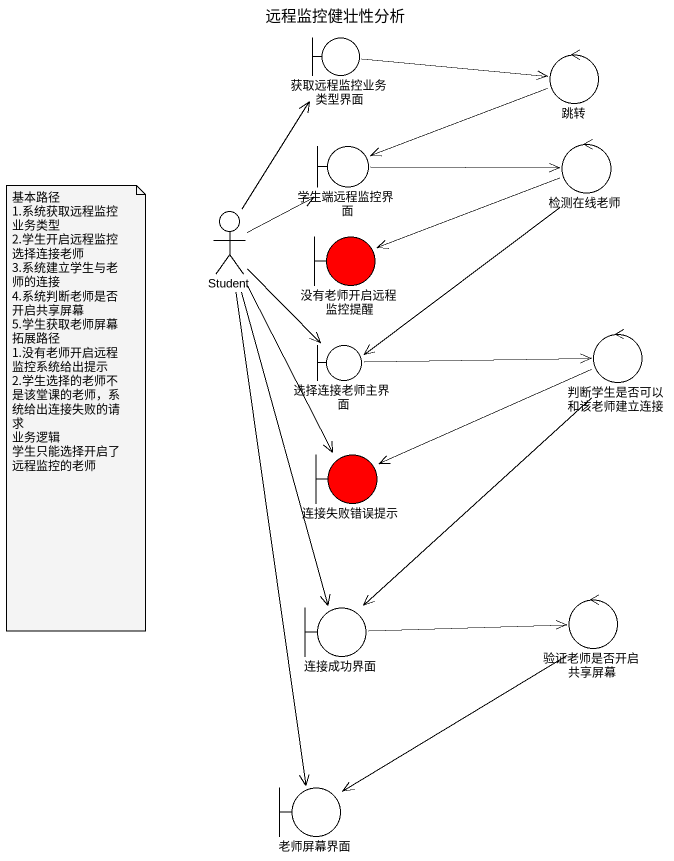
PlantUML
@startuml
title 远程监控健壮性分析
boundary 获取远程监控业务类型界面
control 跳转
boundary 学生端远程监控界面
control 检测在线老师
actor Student
boundary 没有老师开启远程监控提醒 #FF0000
boundary 选择连接老师主界面
control 判断学生是否可以和该老师建立连接
boundary 连接失败错误提示 #FF0000
boundary 连接成功界面
control 验证老师是否开启共享屏幕
boundary 老师屏幕界面
获取远程监控业务类型界面 -right-> 跳转
跳转 -left-> 学生端远程监控界面
学生端远程监控界面 -right-> 检测在线老师
检测在线老师 -left-> 没有老师开启远程监控提醒
检测在线老师 --> 选择连接老师主界面
Student -up-> 获取远程监控业务类型界面
Student -up-> 学生端远程监控界面
Student --> 选择连接老师主界面
Student --> 连接失败错误提示
Student --> 连接成功界面
Student --> 老师屏幕界面
选择连接老师主界面 -right-> 判断学生是否可以和该老师建立连接
判断学生是否可以和该老师建立连接 -left-> 连接失败错误提示
判断学生是否可以和该老师建立连接 --> 连接成功界面
连接成功界面 -right-> 验证老师是否开启共享屏幕
验证老师是否开启共享屏幕 --> 老师屏幕界面
note as N1
  基本路径
  1.系统获取远程监控业务类型
  2.学生开启远程监控选择连接老师
  3.系统建立学生与老师的连接
  4.系统判断老师是否开启共享屏幕
  5.学生获取老师屏幕
  拓展路径
  1.没有老师开启远程监控系统给出提示
  2.学生选择的老师不是该堂课的老师，系统给出连接失败的请求
  业务逻辑
  学生只能选择开启了远程监控的老师
end note
@enduml
